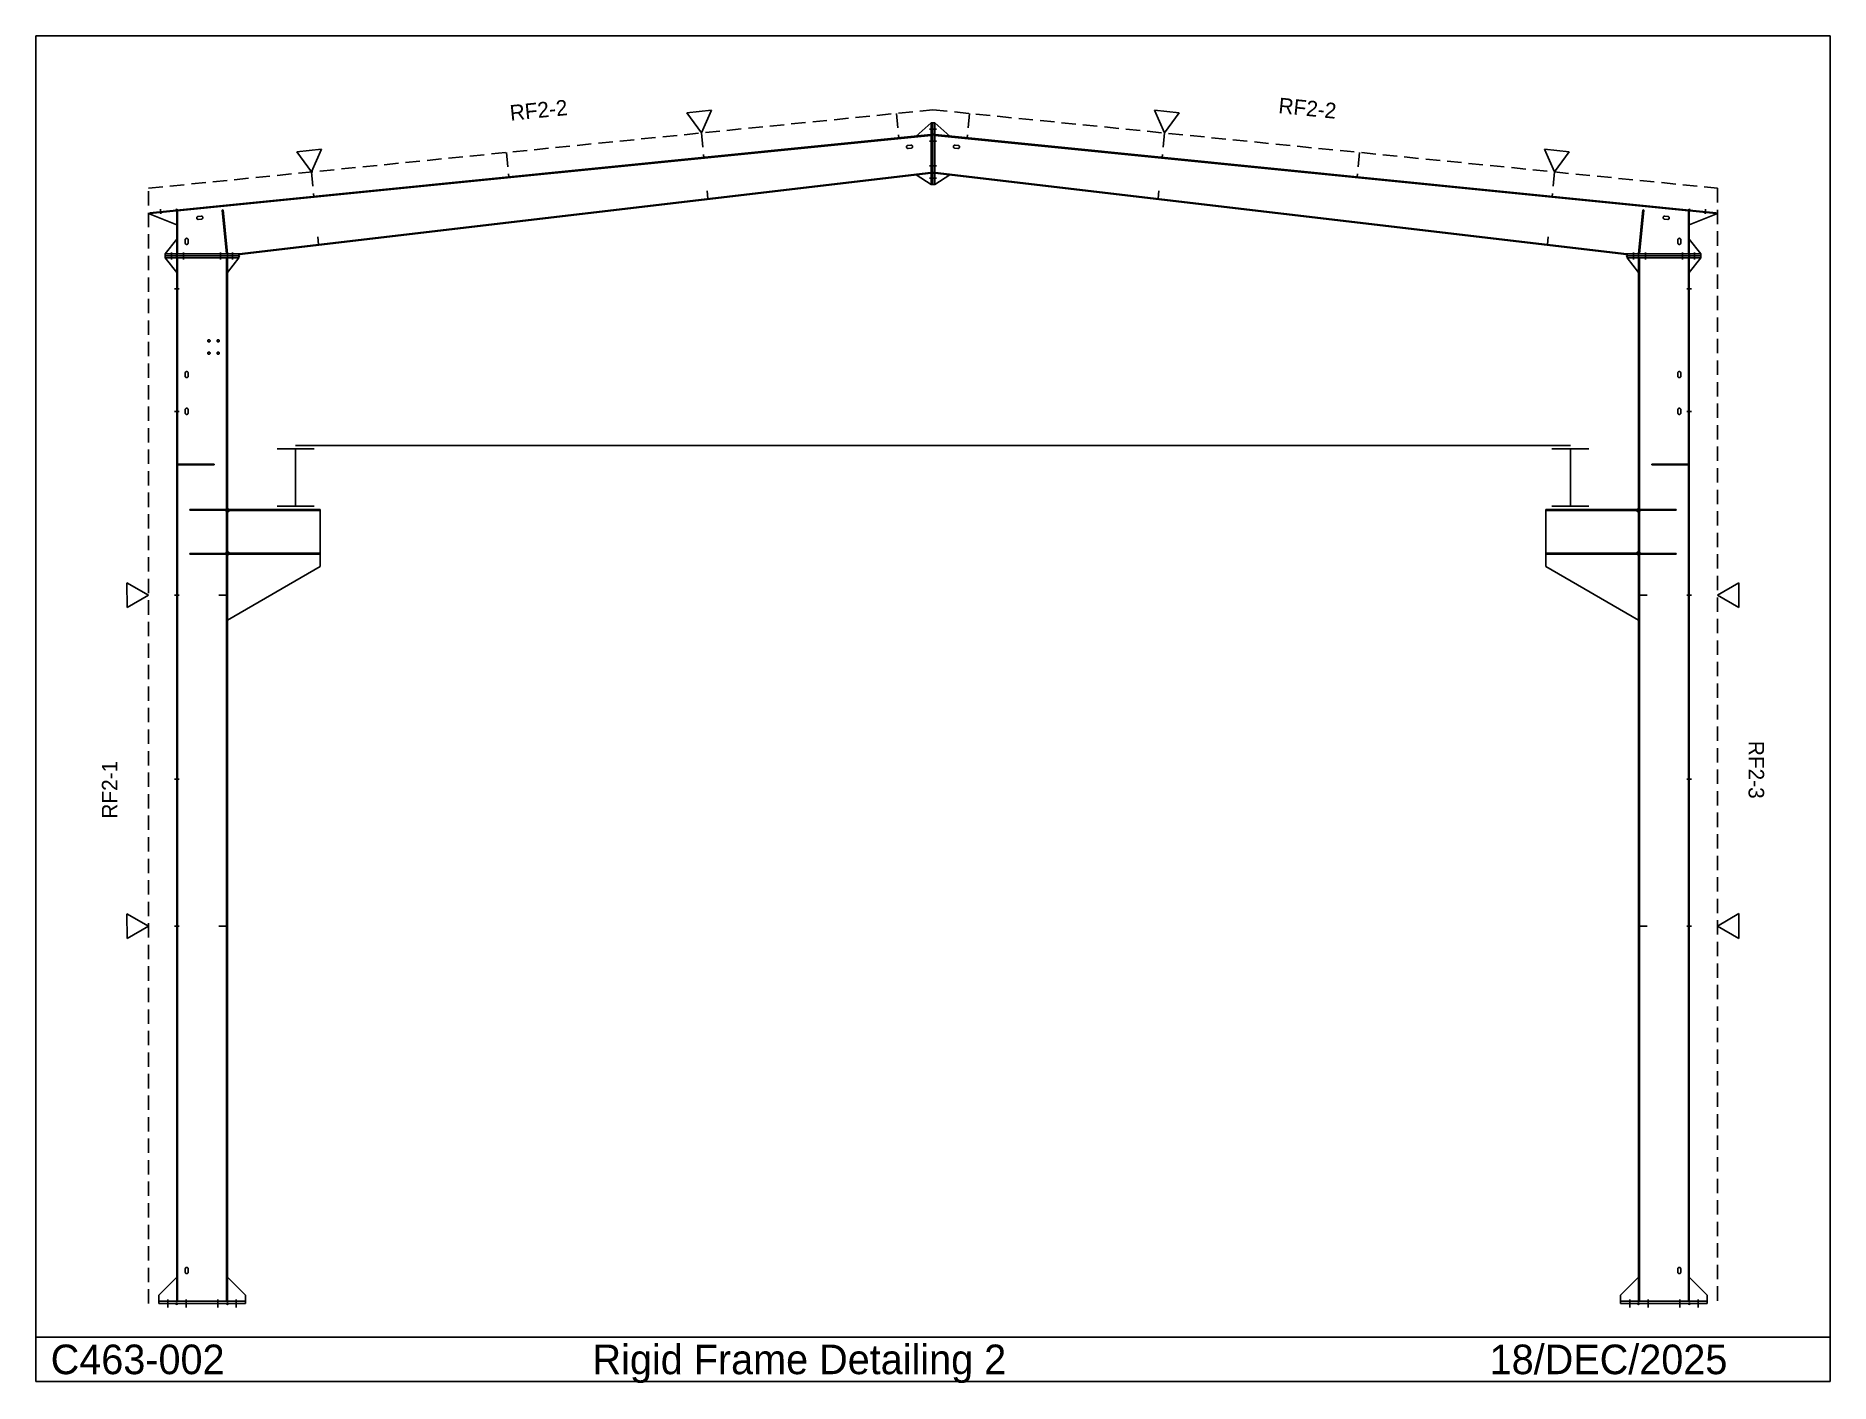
# Model space of a CAD drawing. Extents: x -919 to 13719, y -648 to 10343.
import ezdxf

# ---------------------------------------------------------------- set-up
doc = ezdxf.new("R2010")
doc.units = 0
doc.linetypes.add('CONTIN', pattern=[0])
doc.linetypes.add('DASHED', pattern=[175.66, 117.11, -58.55])
doc.layers.get('0').update_dxf_attribs({"linetype": 'CONTIN'})
for name, color, linetype in [('1', 7, 'CONTIN'), ('16', 7, 'CONTIN'), ('17', 7, 'CONTIN'), ('3', 7, 'CONTIN'), ('5', 5, 'DASHED'), ('8', 5, 'DASHED')]:
    doc.layers.add(name, color=color, linetype=linetype)

msp = doc.modelspace()

# ---------------------------------------------------------------- linework, layer by layer
for p, q in [((13719.401, 10343.199), (-919.4, 10343.199)), ((-919.4, 10343.199), (-919.4, -635.9)), ((13719.401, -635.9), (13719.401, 10343.199)), ((-919.4, -273.59), (13719.401, -273.59)), ((-919.4, -635.9), (13719.401, -635.9))]:
    msp.add_line(p, q)
at = {"layer": '1'}
for p, q in [((10, 8900.002), (6383.403, 9537.343)), ((6384, 9531.372), (10.597, 8894.032)), ((6384, 9531.372), (236, 8916.572)), ((6264, 9525.402), (6384, 9633.033)), ((6384, 9537.402), (6264, 9525.402)), ((6371.3, 9582.973), (6428.7, 9582.973)), ((6371.3, 9582.973), (6428.7, 9582.973)), ((6384, 9531.372), (6383.403, 9537.343)), ((6384, 9633.033), (6384, 9633.033)), ((6384, 9537.402), (6384, 9633.033)), ((6384, 9131.774), (6384, 9632.973)), ((6400, 9632.973), (6384, 9632.973)), ((6384, 9531.372), (6384, 9229.888)), ((6400, 9632.973), (6400, 9131.774)), ((6400, 9632.973), (6400, 9131.774)), ((6400, 9632.973), (6416, 9632.973)), ((6536, 9525.402), (6416, 9633.033)), ((6416, 9633.033), (6416, 9633.033)), ((6416, 9537.402), (6416, 9633.033)), ((6416, 9131.774), (6416, 9632.973)), ((6416, 9537.402), (6536, 9525.402)), ((6416, 9531.372), (6416.597, 9537.343)), ((6416, 9531.372), (6416, 9229.888)), ((6416, 9531.372), (12564, 8916.572)), ((6416, 9531.372), (12789.403, 8894.032)), ((12790, 8900.002), (6416.597, 9537.343)), ((6371.3, 9482.973), (6428.7, 9482.973)), ((6371.3, 9482.973), (6428.7, 9482.973)), ((6384, 9229.888), (740, 8564.478)), ((6383.297, 9229.806), (740, 8564.478)), ((740.703, 8558.519), (6384, 9223.847)), ((6384, 9223.847), (6264, 9209.699)), ((6371.3, 9282.972), (6428.7, 9282.972)), ((6371.3, 9282.972), (6428.7, 9282.972)), ((6383.297, 9229.806), (6384, 9223.847)), ((6384, 9223.847), (6384, 9131.774)), ((6416, 9229.888), (12059.999, 8564.478)), ((6416.703, 9229.806), (6416, 9223.847)), ((12059.297, 8558.519), (6416, 9223.847)), ((6416, 9223.847), (6536, 9209.699)), ((6416, 9223.847), (6416, 9131.774)), ((6416.703, 9229.806), (12059.999, 8564.478)), ((6264, 9209.699), (6384, 9131.774)), ((6371.3, 9182.973), (6428.7, 9182.973)), ((6371.3, 9182.973), (6428.7, 9182.973)), ((6400, 9131.774), (6384, 9131.774)), ((6384, 9131.774), (6384, 9131.774)), ((6400, 9131.774), (6416, 9131.774)), ((6536, 9209.699), (6416, 9131.774)), ((6416, 9131.774), (6416, 9131.774)), ((230, 8915.973), (0, 8892.973)), ((0, 8892.973), (230, 8800.973)), ((10.597, 8894.032), (10, 8900.002)), ((236, 8915.973), (230, 8915.973)), ((230, 8915.973), (230, 8564.478)), ((236, 8564.478), (236, 8916.572)), ((236, 8564.478), (236, 8915.973)), ((609.154, 8923.188), (599.203, 8922.192)), ((599.203, 8922.192), (635.024, 8563.979)), ((609.154, 8923.188), (644.975, 8564.975)), ((12190.847, 8923.188), (12155.024, 8564.975)), ((12200.796, 8922.192), (12164.975, 8563.979)), ((12200.796, 8922.192), (12190.847, 8923.188)), ((12564, 8564.478), (12564, 8916.572)), ((12564, 8915.973), (12564, 8564.478)), ((12564, 8915.973), (12569.999, 8915.973)), ((12569.999, 8564.478), (12569.999, 8915.973)), ((12569.999, 8915.973), (12799.999, 8892.973)), ((12799.999, 8892.973), (12569.999, 8800.973)), ((12789.403, 8894.032), (12790, 8900.002)), ((230, 8684.477), (136, 8564.478)), ((230, 8564.478), (230, 8684.477)), ((12569.999, 8564.478), (12569.999, 8684.477)), ((12569.999, 8684.477), (12664, 8564.478)), ((736, 8564.478), (136, 8564.478)), ((136, 8548.478), (136, 8564.478)), ((136, 8564.478), (136, 8564.478)), ((230, 8564.478), (136, 8564.478)), ((136, 8548.478), (736, 8548.478)), ((136, 8548.478), (136, 8532.478)), ((136, 8548.478), (736, 8548.478)), ((736, 8532.478), (136, 8532.478)), ((230, 8412.478), (136, 8532.478)), ((136, 8532.478), (136, 8532.478)), ((230, 8532.478), (136, 8532.478)), ((186, 8519.777), (186, 8577.177)), ((186, 8519.777), (186, 8577.177)), ((236, 8564.478), (230, 8564.478)), ((236, 8532.478), (230, 8532.478)), ((230, 8532.478), (230, 20)), ((230, 8532.478), (230, 8412.478)), ((740, 8564.478), (236, 8564.478)), ((636, 8532.478), (236, 8532.478)), ((236, 20), (236, 8532.478)), ((236, 20), (236, 8532.478)), ((286, 8519.777), (286, 8577.177)), ((286, 8519.777), (286, 8577.177)), ((586, 8519.777), (586, 8577.177)), ((586, 8519.777), (586, 8577.177)), ((644.975, 8564.975), (635.024, 8563.979)), ((636, 20), (636, 8532.478)), ((636, 8532.478), (636, 8532.478)), ((636, 20), (636, 8532.478)), ((636, 8532.478), (644, 8532.478)), ((644, 8532.478), (644, 20)), ((644, 8532.478), (644, 8412.478)), ((644, 8412.478), (736, 8532.478)), ((644, 8532.478), (736, 8532.478)), ((686, 8519.777), (686, 8577.177)), ((686, 8519.777), (686, 8577.177)), ((736, 8548.478), (736, 8564.478)), ((736, 8548.478), (736, 8532.478)), ((736, 8532.478), (736, 8532.478)), ((740, 8564.478), (740.703, 8558.519)), ((12059.999, 8564.478), (12059.297, 8558.519)), ((12059.999, 8564.478), (12564, 8564.478)), ((12063.999, 8548.478), (12063.999, 8564.478)), ((12063.999, 8564.478), (12664, 8564.478)), ((12664, 8548.478), (12063.999, 8548.478)), ((12664, 8548.478), (12063.999, 8548.478)), ((12063.999, 8548.478), (12063.999, 8532.478)), ((12063.999, 8532.478), (12664, 8532.478)), ((12155.999, 8412.478), (12063.999, 8532.478)), ((12063.999, 8532.478), (12063.999, 8532.478)), ((12155.999, 8532.478), (12063.999, 8532.478)), ((12114, 8577.177), (12114, 8519.777)), ((12114, 8577.177), (12114, 8519.777)), ((12164.975, 8563.979), (12155.024, 8564.975)), ((12163.999, 8532.478), (12155.999, 8532.478)), ((12155.999, 8532.478), (12156, 20)), ((12155.999, 8532.478), (12155.999, 8412.478)), ((12164, 20), (12163.999, 8532.478)), ((12163.999, 8532.478), (12163.999, 8532.478)), ((12163.999, 8532.478), (12564, 8532.478)), ((12164, 20), (12163.999, 8532.478)), ((12214, 8577.177), (12214, 8519.777)), ((12214, 8577.177), (12214, 8519.777)), ((12514, 8577.177), (12514, 8519.777)), ((12514, 8577.177), (12514, 8519.777)), ((12564, 8564.478), (12569.999, 8564.478)), ((12564, 20), (12564, 8532.478)), ((12564, 20), (12564, 8532.478)), ((12564, 8532.478), (12569.999, 8532.478)), ((12569.999, 8564.478), (12664, 8564.478)), ((12569.999, 8532.478), (12569.999, 20)), ((12569.999, 8532.478), (12569.999, 8412.478)), ((12569.999, 8412.478), (12664, 8532.478)), ((12569.999, 8532.478), (12664, 8532.478)), ((12614, 8577.177), (12614, 8519.777)), ((12614, 8577.177), (12614, 8519.777)), ((12664, 8548.478), (12664, 8564.478)), ((12664, 8564.478), (12664, 8564.478)), ((12664, 8548.478), (12664, 8532.478)), ((12664, 8532.478), (12664, 8532.478)), ((236, 6850), (536, 6850)), ((236, 6850), (236, 6844)), ((236, 6844), (536, 6844)), ((536, 6850), (536, 6844)), ((12564, 6850), (12263.999, 6850)), ((12263.999, 6850), (12263.999, 6844)), ((12564, 6844), (12263.999, 6844)), ((12564, 6850), (12564, 6844)), ((336, 6480), (636, 6480)), ((336, 6480), (336, 6474)), ((336, 6474), (636, 6474)), ((636, 6480), (636, 6474)), ((644, 6480), (1400, 6480)), ((644, 6472), (1400, 6472)), ((1400, 6480), (1400, 6114)), ((12155.999, 6480), (11400, 6480)), ((11400, 6480), (11400, 6114)), ((12155.999, 6472), (11400, 6472)), ((12463.999, 6480), (12163.999, 6480)), ((12163.999, 6480), (12163.999, 6474)), ((12463.999, 6474), (12163.999, 6474)), ((12463.999, 6480), (12463.999, 6474)), ((336, 6120), (636, 6120)), ((336, 6120), (336, 6114)), ((336, 6114), (636, 6114)), ((636, 6120), (636, 6114)), ((1400, 6122), (644, 6122)), ((1400, 6114), (644, 6114)), ((1400, 6014), (644, 5577.522)), ((1400, 6114), (1400, 6014)), ((11400, 6122), (12155.999, 6122)), ((11400, 6114), (12155.999, 6114)), ((11400, 6114), (11400, 6014)), ((11400, 6014), (12155.999, 5577.523)), ((12463.999, 6120), (12163.999, 6120)), ((12163.999, 6120), (12163.999, 6114)), ((12463.999, 6114), (12163.999, 6114)), ((12463.999, 6120), (12463.999, 6114)), ((230, 217), (83, 70)), ((230, 20), (230, 217)), ((644, 20), (644, 216)), ((644, 216), (790, 70)), ((12156, 216), (12010, 70)), ((12156, 20), (12156, 216)), ((12569.999, 20), (12569.999, 217)), ((12569.999, 217), (12717, 70)), ((83, 70), (83, 20)), ((790, 20), (83, 20)), ((83, 0), (83, 20)), ((230, 20), (83, 20)), ((83, 0), (790, 0)), ((158, -32.7), (158, 32.7)), ((236, 20), (230, 20)), ((236, 20), (636, 20)), ((308, -32.7), (308, 32.7)), ((565, -32.7), (565, 32.7)), ((636, 20), (644, 20)), ((644, 20), (790, 20)), ((715, -32.7), (715, 32.7)), ((790, 70), (790, 20)), ((790, 0), (790, 20)), ((12010, 70), (12010, 20)), ((12010, 0), (12010, 20)), ((12010, 20), (12717, 20)), ((12156, 20), (12010, 20)), ((12717, 0), (12010, 0)), ((12085, 32.7), (12085, -32.7)), ((12164, 20), (12156, 20)), ((12564, 20), (12164, 20)), ((12235, 32.7), (12235, -32.7)), ((12491.999, 32.7), (12491.999, -32.7)), ((12564, 20), (12569.999, 20)), ((12569.999, 20), (12717, 20)), ((12641.999, 32.7), (12641.999, -32.7)), ((12717, 70), (12717, 20)), ((12717, 0), (12717, 20))]:
    msp.add_line(p, q, dxfattribs=at)
for centre, radius in [((6400, 9539.002), 6.35), ((6400, 9539.002), 6.35), ((6400, 9225.732), 6.35), ((6400, 9225.732), 6.35), ((230, 8922.003), 6.35), ((12569.999, 8922.003), 6.35), ((230, 8548.478), 6.35), ((230, 8548.478), 6.35), ((644, 8548.478), 6.35), ((736, 8548.478), 6.35), ((12063.999, 8548.478), 6.35), ((12155.999, 8548.478), 6.35), ((12569.999, 8548.478), 6.35), ((12569.999, 8548.478), 6.35), ((644, 6472), 12.7), ((12155.999, 6472), 12.7), ((644, 6122), 12.7), ((12155.999, 6122), 12.7), ((230, 0), 6.35), ((644, 0), 6.35), ((12156, 0), 6.35), ((12569.999, 0), 6.35)]:
    msp.add_circle(centre, radius, dxfattribs=at)
at = {"layer": '17'}
for p, q in [((6393.65, 9539.002), (6406.35, 9539.002)), ((6393.65, 9539.002), (6406.35, 9539.002)), ((6400, 9532.652), (6400, 9545.353)), ((6400, 9532.652), (6400, 9545.353)), ((6393.65, 9225.732), (6406.35, 9225.732)), ((6393.65, 9225.732), (6406.35, 9225.732)), ((6400, 9219.383), (6400, 9232.083)), ((6400, 9219.383), (6400, 9232.083)), ((223.65, 8922.003), (236.35, 8922.003)), ((230, 8915.652), (230, 8928.353)), ((12563.649, 8922.003), (12576.35, 8922.003)), ((12569.999, 8915.652), (12569.999, 8928.353)), ((223.65, 8548.478), (236.35, 8548.478)), ((223.65, 8548.478), (236.35, 8548.478)), ((230, 8542.127), (230, 8554.827)), ((230, 8542.127), (230, 8554.827)), ((637.65, 8548.478), (650.35, 8548.478)), ((644, 8542.127), (644, 8554.827)), ((729.65, 8548.478), (742.35, 8548.478)), ((736, 8542.127), (736, 8554.827)), ((12057.649, 8548.478), (12070.349, 8548.478)), ((12063.999, 8542.127), (12063.999, 8554.827)), ((12149.648, 8548.478), (12162.349, 8548.478)), ((12155.999, 8542.127), (12155.999, 8554.827)), ((12563.649, 8548.478), (12576.35, 8548.478)), ((12563.649, 8548.478), (12576.35, 8548.478)), ((12569.999, 8542.127), (12569.999, 8554.827)), ((12569.999, 8542.127), (12569.999, 8554.827)), ((223.65, 0), (236.35, 0)), ((230, -6.35), (230, 6.35)), ((637.65, 0), (650.35, 0)), ((644, -6.35), (644, 6.35)), ((12149.649, 0), (12162.35, 0)), ((12156, -6.35), (12156, 6.35)), ((12563.649, 0), (12576.35, 0)), ((12569.999, -6.35), (12569.999, 6.35))]:
    msp.add_line(p, q, dxfattribs=at)
at = {"layer": '3'}
for p, q in [((4593.934, 9736.277), (4391.698, 9715.962)), ((4593.934, 9736.277), (4391.698, 9715.962)), ((4510.404, 9551.04), (4391.698, 9715.962)), ((4510.404, 9551.04), (4391.698, 9715.962)), ((4510.404, 9551.04), (4593.934, 9736.277)), ((4510.404, 9551.04), (4593.934, 9736.277)), ((8289.575, 9551.042), (8205.878, 9736.204)), ((8408.132, 9716.071), (8205.878, 9736.204)), ((8289.575, 9551.042), (8205.878, 9736.204)), ((8408.132, 9716.071), (8205.878, 9736.204)), ((8289.575, 9551.042), (8408.132, 9716.071)), ((8289.575, 9551.042), (8408.132, 9716.071)), ((1411.805, 9418.064), (1209.569, 9397.749)), ((1411.805, 9418.064), (1209.569, 9397.749)), ((1328.275, 9232.827), (1209.569, 9397.749)), ((1328.275, 9232.827), (1209.569, 9397.749)), ((1328.275, 9232.827), (1411.805, 9418.064)), ((1328.275, 9232.827), (1411.805, 9418.064)), ((11471.705, 9232.829), (11388.008, 9417.991)), ((11590.262, 9397.858), (11388.008, 9417.991)), ((11471.705, 9232.829), (11388.008, 9417.991)), ((11590.262, 9397.858), (11388.008, 9417.991)), ((11471.705, 9232.829), (11590.262, 9397.858)), ((11471.705, 9232.829), (11590.262, 9397.858)), ((1050, 6974.6), (1350, 6974.6)), ((1200, 7000), (1200, 7000)), ((1200, 7000), (11600, 7000)), ((11600, 7000), (1200, 7000)), ((1200, 6505.4), (1200, 6974.6)), ((11450, 6974.6), (11750, 6974.6)), ((11600, 7000), (11600, 7000)), ((11600, 6505.4), (11600, 6974.6)), ((1050, 6505.4), (1350, 6505.4)), ((11450, 6505.4), (11750, 6505.4)), ((0, 5780), (-176.007, 5881.547)), ((-176.007, 5881.547), (-175.915, 5678.293)), ((0, 5780), (-176.007, 5881.547)), ((-176.007, 5881.547), (-175.915, 5678.293)), ((12800, 5780), (12975.915, 5881.707)), ((12800, 5780), (12975.915, 5881.707)), ((12976.007, 5678.453), (12975.915, 5881.707)), ((12976.007, 5678.453), (12975.915, 5881.707)), ((0, 5780), (-175.915, 5678.293)), ((0, 5780), (-175.915, 5678.293)), ((12800, 5780), (12976.007, 5678.453)), ((12800, 5780), (12976.007, 5678.453)), ((0, 3080), (-176.007, 3181.547)), ((-176.007, 3181.547), (-175.915, 2978.293)), ((0, 3080), (-176.007, 3181.547)), ((-176.007, 3181.547), (-175.915, 2978.293)), ((0, 3080), (-175.915, 2978.293)), ((0, 3080), (-175.915, 2978.293)), ((12800, 3080), (12975.915, 3181.706)), ((12800, 3080), (12975.915, 3181.706)), ((12800, 3080), (12976.007, 2978.453)), ((12800, 3080), (12976.007, 2978.453)), ((12976.007, 2978.453), (12975.915, 3181.706)), ((12976.007, 2978.453), (12975.915, 3181.706))]:
    msp.add_line(p, q, dxfattribs=at)
at = {"layer": '5'}
for p, q in [((6101.469, 9710.146), (6121.37, 9511.14)), ((6698.511, 9710.148), (6678.61, 9511.141)), ((4510.404, 9551.04), (4530.305, 9352.033)), ((8289.575, 9551.042), (8269.674, 9352.034)), ((2919.34, 9391.934), (2939.24, 9192.927)), ((6220.197, 9451.678), (6194.326, 9449.091)), ((6222.585, 9427.797), (6196.714, 9425.21)), ((6603.286, 9425.21), (6577.416, 9427.797)), ((6605.674, 9449.091), (6579.804, 9451.678)), ((9880.641, 9391.936), (9860.739, 9192.929)), ((1328.275, 9232.827), (1348.176, 9033.819)), ((11471.705, 9232.829), (11451.804, 9033.822)), ((4557.658, 9078.497), (4563.977, 9015.312)), ((4557.658, 9078.497), (4563.977, 9015.312)), ((8242.321, 9078.499), (8236.003, 9015.314)), ((8242.321, 9078.499), (8236.003, 9015.314)), ((97.573, 8928.257), (101.364, 8890.346)), ((429.336, 8872.593), (403.465, 8870.005)), ((431.724, 8848.712), (405.853, 8846.124)), ((12394.146, 8846.124), (12368.275, 8848.712)), ((12396.534, 8870.005), (12370.664, 8872.593)), ((12702.427, 8928.257), (12698.636, 8890.346)), ((299, 8679.572), (299, 8653.572)), ((323, 8679.572), (323, 8653.572)), ((1381.158, 8703.997), (1387.477, 8640.812)), ((1381.158, 8703.997), (1387.477, 8640.812)), ((11418.821, 8704), (11412.503, 8640.815)), ((11418.821, 8704), (11412.503, 8640.815)), ((12476.999, 8653.572), (12476.999, 8679.572)), ((12501, 8653.572), (12501, 8679.572)), ((210.6, 8280), (248.7, 8280)), ((12589.399, 8280), (12551.3, 8280)), ((299, 7593), (299, 7567)), ((323, 7593), (323, 7567)), ((12476.999, 7567), (12476.999, 7593)), ((12501, 7567), (12501, 7593)), ((210.6, 7280), (248.7, 7280)), ((299, 7293), (299, 7267)), ((323, 7293), (323, 7267)), ((12476.999, 7267), (12476.999, 7293)), ((12501, 7267), (12501, 7293)), ((12589.399, 7280), (12551.3, 7280)), ((210.6, 5780), (248.7, 5780)), ((572.5, 5780), (636, 5780)), ((572.5, 5780), (636, 5780)), ((12227.499, 5780), (12163.999, 5780)), ((12227.499, 5780), (12163.999, 5780)), ((12589.399, 5780), (12551.3, 5780)), ((210.6, 4280), (248.7, 4280)), ((12589.399, 4280), (12551.3, 4280)), ((210.6, 3080), (248.7, 3080)), ((572.5, 3080), (636, 3080)), ((572.5, 3080), (636, 3080)), ((12227.499, 3080), (12163.999, 3080)), ((12227.499, 3080), (12163.999, 3080)), ((12589.399, 3080), (12551.3, 3080)), ((299, 283), (299, 257)), ((323, 283), (323, 257)), ((12476.999, 257.001), (12476.999, 283.001)), ((12501, 257.001), (12501, 283.001))]:
    msp.add_line(p, q, dxfattribs=at)
for centre in [(492.5, 7854.78), (492.5, 7754.78), (567.5, 7854.78), (567.5, 7754.78)]:
    msp.add_circle(centre, 9, dxfattribs=at)
for centre, start, end in [((6195.52, 9437.15), 95.711, -84.289), ((6221.391, 9439.737), -84.289, 95.711), ((6578.609, 9439.737), 84.289, -95.711), ((6604.48, 9437.15), -95.711, 84.289), ((404.659, 8858.064), 95.711, -84.289), ((430.53, 8860.652), -84.289, 95.711), ((12369.47, 8860.652), 84.289, -95.711), ((12395.341, 8858.064), -95.711, 84.289), ((311, 8679.572), 0, 180), ((311, 8653.572), 180, 0), ((12489, 8679.572), 0, -180), ((12489, 8653.572), -180, 0), ((311, 7593), 0, 180), ((311, 7567), 180, 0), ((12489, 7593), 0, -180), ((12489, 7567), -180, 0), ((311, 7293), 0, 180), ((311, 7267), 180, 0), ((12489, 7293), 0, -180), ((12489, 7267), -180, 0), ((311, 283), 0, 180), ((12489, 283.001), 0, -180), ((311, 257), 180, 0), ((12489, 257.001), -180, 0)]:
    msp.add_arc(centre, 12, start, end, dxfattribs=at)
at = {"layer": '8'}
for p, q in [((0, 9100), (6400, 9740)), ((6400, 9740), (12800, 9100)), ((0, 0), (0, 9100)), ((12800, 9100), (12800, 0))]:
    msp.add_line(p, q, dxfattribs=at)

# ---------------------------------------------------------------- texts
for s, p in [('C463-002', (-798.63, -575.515)), ('Rigid Frame Detailing 2', (3622.288, -575.515)), ('18/DEC/2025', (10941.688, -575.515))]:
    msp.add_text(s, height=241.54).set_placement(p)
at = {"layer": '16'}
for s, rotation, p in [('RF2-2', 5.711, (2953.901, 9650.656)), ('RF2-2', -5.711, (9214.25, 9713.842)), ('RF2-3', -90, (13054, 4591.739)), ('RF2-1', 90, (-254, 3956.739))]:
    msp.add_text(s, height=127, rotation=rotation, dxfattribs=at).set_placement(p)

doc.saveas('drawing.dxf')
